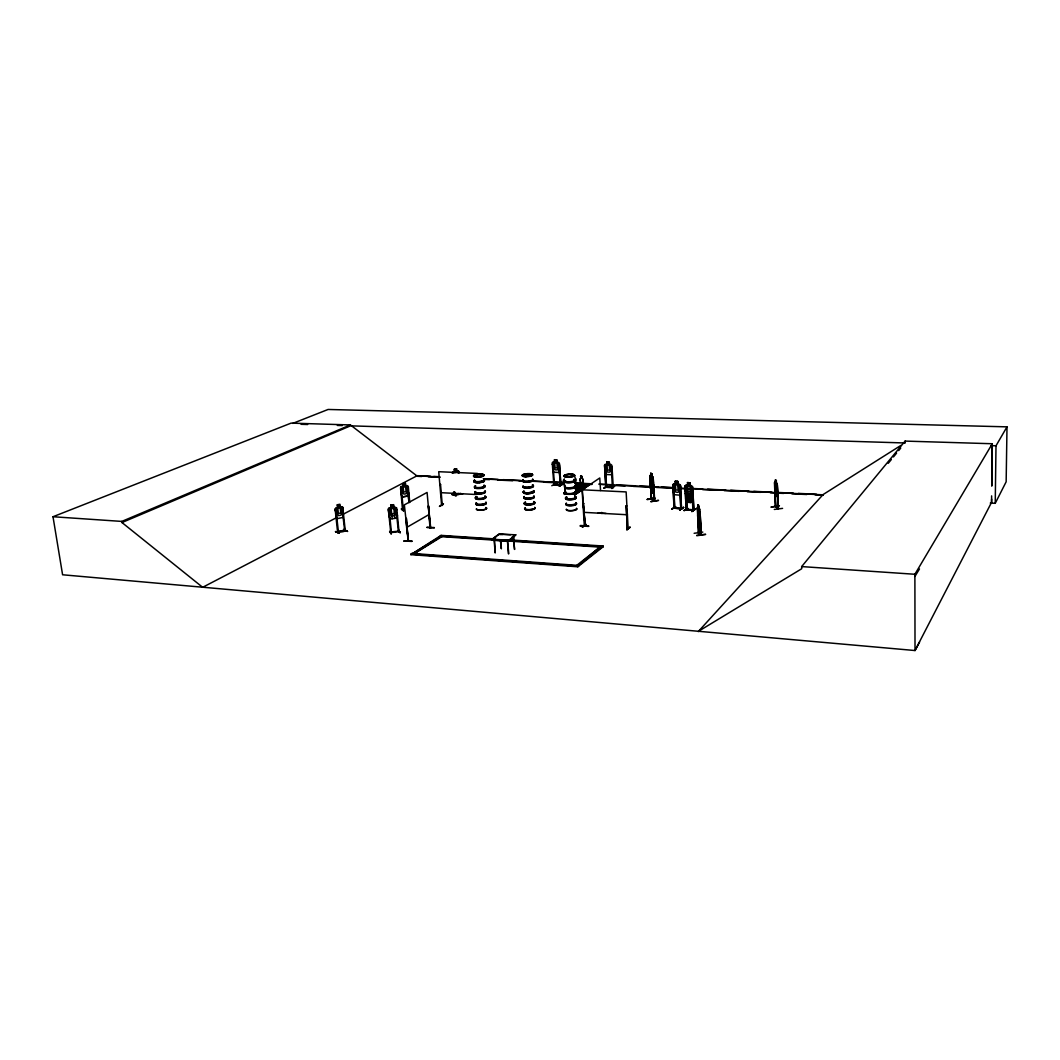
<?xml version="1.0" encoding="UTF-8"?>
<svg xmlns="http://www.w3.org/2000/svg" width="1060" height="1060" viewBox="0 0 1060 1060"><rect width="100%" height="100%" fill="white"/><g stroke="black" fill="none" stroke-linecap="round" stroke-linejoin="round"><path stroke-width="1.5" d="M439.979 476.947L416.871 475.874L350.409 424.941L291.089 423.125L53 516.737L62.593 574.772L915.019 650.535L991.537 502.4L991.63 495.881M698.606 631.217L801.718 568.73L801.665 566.583L905.107 441.092L992.279 443.742L991.749 486.103L992.306 445.359M991.59 502.308L991.63 499.061M990.279 503.089L995.234 503.315L996.003 445.783L1007 426.849L328.096 409.465L292.732 423.404M1007 426.849L1006.152 481.796L995.234 503.315M570.783 474.721L571.512 474.748M575.103 486.765L575.09 488.17M580.588 478.537L580.628 478.51A1.776 1.577 55.8 0 0 580.469 481.187L580.429 481.214A1.776 1.577 55.8 0 1 580.588 478.537L581.277 475.834M580.509 476.656L580.867 475.927M566.967 476.974L567.975 476.748L567.02 476.881M567.02 476.867L567.948 476.735M581.383 487.282L582.099 487.136M581.556 487.149L581.357 488.435M697.626 515.544L698.023 518.618L699.984 520.447L700.223 517.81M588.538 526.317L580.31 526.038L588.538 525.906M580.443 525.495L588.525 525.959M702.806 532.093L694.128 533.286M411.797 541.024L403.94 541.077L411.823 540.971M650.35 478.775L650.111 481.134L650.323 478.669L652.947 480.114L653.331 482.856L652.96 480.034M653.278 487.348L653.649 485.003M653.609 484.963L653.304 487.441L650.694 485.983L650.283 483.241L650.76 486.036M777.696 492.238C775.655 506.455 780.094 481.876 775.496 482.512M771.203 507.157L779.418 505.686L771.19 507.024M654.921 498.359L647.196 499.618M651.052 488.448L651.622 485.904L650.774 482.366L651.82 485.453L652.682 483.506L652.085 486.169L652.947 489.548L651.9 486.646L651.052 488.448L651.741 492.33M529.165 474.324L529.457 473.966M529.536 474.191L529.178 474.058M525.972 476.417L525.72 476.006M524.978 476.47L526.237 476.417M408.339 496.014L408.948 493.298L408.339 496.014L402.243 496.968L401.21 494.556M397.46 515.279L396.784 518.128L390.199 518.989L389.046 516.392M451.692 494.477L456.078 495.722M452.01 494.358L456.131 495.815M559.243 472.468L559.879 470.004L559.203 472.482L553.664 472.243L552.764 469.726M339.253 532.862L335.384 531.603L339.24 533.26M611.514 474.681L612.216 472.23M612.309 472.243L611.58 474.761L605.856 474.509L604.982 471.938L605.896 474.496M685.25 491.164L686.032 488.527L691.968 489.071L692.816 491.88L691.968 489.071L686.032 488.527M693.001 494.053L692.22 496.703L686.297 496.133L685.449 493.337L686.297 496.133M481.16 474.787L480.339 474.721M439.701 506.388L443.477 503.871L439.41 506.388M697.228 507.925L697.533 507.077L699.56 508.906M401.382 509.144L403.648 511.052M403.555 510.655L401.409 508.787M477.371 476.788L476.669 477.106M477.689 476.841L476.231 476.974L477.57 476.576M477.185 476.748L476.245 476.921M389.576 531.669L391.233 533.882L390 531.166M555.308 483.665L551.796 485.732M582.404 527.191L586.14 524.289L582.43 527.151M604.293 488.156L607.3 485.758L604.279 487.865M671.974 508.826L675.498 506.918M684.084 510.35L687.688 508.455M777.338 494.742L775.046 493.125L774.741 482.075L774.489 482.896M651.608 489.693L650.35 488.183L650.217 475.41L651.343 499.313L651.237 481.717L652.96 484.672L652.867 492.926L651.781 492.251L652.867 492.926M653.397 490.621C654.126 488.713 653.543 491.973 652.602 490.197M919.55 642.095L915.019 650.535L914.886 574.268L992.279 443.742M687.9 491.403L686.734 493.457L686.96 498.531L688.258 499.551L688.298 502.347L690.775 502.612L690.616 499.777L691.835 498.995L691.61 493.92L690.259 491.628L690.033 486.553L687.675 486.341L687.9 491.416L690.259 491.641M452.368 473.184L452.964 472.111L458.198 470.945L459.059 471.66L458.132 471.024M452.408 473.184L453.044 472.19M601.563 512.656L601.934 513.464L601.987 512.629M914.886 576.481L919.484 568.968M344.354 530.265L337.716 531.643L337.623 532.465L335.132 508.999L337.636 507.488L337.292 504.772L339.902 504.242L340.127 507.038L341.505 507.66L342.062 512.669L341.015 515.107L338.63 515.624L337.106 513.769L336.55 508.734L337.729 507.554L337.332 504.798M340.088 507.024L342.87 507.316L343.082 517.386L337.027 518.711L335.172 509.012L337.597 507.475M584.351 526.105L582.086 489.932L599.774 477.967L600.543 490.528M698.977 508.402L698.885 505.461L697.904 504.719L697.904 513.649L699.255 517.042L699.362 509.754L697.944 504.838M409.743 502.44L408.299 486.368L407.265 485.586L401.236 486.54L400.534 487.613L402.548 510.072L402.455 509.317L403.423 509.462M401.263 486.553L401.303 494.53M560.899 485.029L553.81 484.791L552.286 463.021L553.015 462.133L558.514 462.359L559.415 463.273L560.846 485.149L559.548 464.731M552.366 463.048L553.055 462.213M604.571 465.115L605.883 487.269L604.544 465.141L605.3 464.24L610.984 464.466L611.898 465.406L613.303 487.534L605.843 487.282L613.21 487.52M888.253 463.3L891.38 459.483M893.461 456.94L896.588 453.137M898.681 450.593L900.762 448.049M681.686 508.8L674.133 508.098L672.928 484.632L675.392 483.877L675.352 481.267M672.928 484.632L673.723 483.824M693.744 510.363L686.112 509.741L685.078 486.076C686.575 483.93 691.253 484.791 692.683 486.725L693.849 510.39L692.816 488.315L691.981 488.329L692.869 510.417M685.078 486.076L685.873 485.149M693.094 499.101L692.339 499.975L686.535 499.419M693.187 499.154L690.696 499.869M602.265 513.212L601.908 512.642M627.441 528.49L628.143 528.662L626.142 491.919L582.324 489.8L585.067 525.892M564.662 494.41L564.106 492.714L565.258 492.132L564.106 492.714M578.773 484.738L581.357 484.486L575.302 488.567L576.216 488.249M575.991 488.819L575.818 488.806M579.502 488.421L578.694 489.256L583.212 488.845L579.502 488.421L583.53 489.163L574.957 494.583M574.533 492.277L581.145 487.348L580.403 487.719M585.716 485.096L588.512 485.188L574.467 494.887M582.788 489.15L578.667 488.991M588.035 485.162L585.862 484.87L575.01 492.291M698.222 631.627L823.103 494.556L900.947 445.385M337.65 532.358C348.992 531.378 342.446 530.358 345.322 529.907M335.265 510.642L335.98 510.483L338.485 532.266L338.074 531.431L337.504 532.398M338.378 531.497L338.485 532.266M453.574 472.932L454.608 471.846L454.303 469.249L456.542 468.745L456.754 471.276M585.425 486.089L584.272 486.301L585.067 485.983M577.143 490.979L578.84 490.542L577.064 490.714M578.84 490.608L577.077 490.873M578.455 485.838L577.832 485.97M577.846 486.103L578.376 485.838M578.27 485.811L577.435 485.745M430.002 528.026L428.346 505.845L430.704 527.827L429.962 527.999L430.731 527.774M429.923 527.231L430.188 527.244M408.498 540.149L407.795 540.361L408.564 540.322M408.272 541.143L406.364 518.446L408.206 541.183L405.715 518.645L406.364 518.446M629.839 526.913L627.122 529.854M626.738 529.801L630.25 527.323M627.228 527.999L628.236 527.721L628.288 528.556L627.348 528.596L626.168 505.792L627.414 528.622M627.374 527.787L628.183 527.708L628.063 528.649M495.1 538.93L441.092 535.38L410.869 554.658L577.832 566.782L603.153 546.748L603.1 546.019L509.82 539.898M580.642 563.099L600.768 546.43L576.799 565.325M410.803 553.929L577.793 566.027L603.1 546.019M480.577 474.734L480.922 474.496M626.818 505.911L626.062 505.872M588.565 526.37L580.297 526.025M606.055 513.411L598.171 512.894M585.465 525.985L584.656 525.044L584.722 526.131M515.796 534.836L499.114 533.988L491.694 539.58L508.522 540.467L515.796 534.836L511.9 537.248M495.656 537.42L493.006 539.328L493.085 540.308L508.071 541.103L514.564 536.294L514.497 535.327M502.824 534.412L499.631 534.558M491.694 539.58L499.127 534.227L510.363 534.81M583.265 503.447L585.372 525.985M583.252 503.672L585.16 526.105M613.25 486.778L612.375 487.574L611.342 466.864L612.017 466.89L611.342 466.864M614.721 486.103L611.872 488.567M612.349 487.03L606.585 486.765M554.539 459.775L554.672 462.306L553.545 463.087L553.876 467.765L555.188 469.818L557.401 469.911L558.448 467.964L558.116 463.273L556.884 462.399L556.699 459.881M606.943 486.116L603.935 488.249L607.327 486.182M605.3 466.692L606.545 487.308L605.406 466.625L604.624 466.665L605.406 466.625M574.785 494.901L583.265 489.005L582.867 487.825M582.099 488.475L581.569 487.414M580.469 481.187L581.185 487.839L583.411 487.441L583.477 488.342L581.012 488.223L580.959 487.335M582.298 488.912L587.823 484.963M574.652 494.304L581.317 489.641M588.287 484.804L583.133 488.925M579.396 491.217L575.699 491.045L579.396 491.217C583.835 489.998 569.856 490.926 580.231 490.634M580.986 490.117L577.276 489.958L580.986 490.117C585.398 488.912 571.459 489.839 581.808 489.548M588.472 485.202L582.51 488.951M583.358 486.421C589.241 486.156 582.245 487.494 583.901 486.036L586.352 486.142M584.391 485.705C590.261 485.44 583.292 486.778 584.934 485.321L587.757 485.361L585.319 485.255M575.328 492.317L586.538 485.109L582.43 487.918M574.547 493.138L580.244 488.726M582.125 487.905L586.061 485.083M574.878 493.231L575.726 492.648L575.818 494M575.699 491.045L576.534 490.475M577.276 489.958L578.111 489.375M575.355 488.567L581.357 484.486M581.582 484.857L575.394 489.097L581.37 484.658L578.945 484.552L574.838 487.441M574.851 487.348L578.932 484.38M575.169 487.574L579.621 484.778L575.474 487.587M574.268 487.467L576.441 487.11L576.508 487.998M565.325 493.218L564.238 494.212M582.231 478.603L582.271 478.577A1.776 1.577 55.8 0 1 582.788 481.293L582.748 481.319A1.776 1.577 55.8 0 0 582.231 478.603L582.112 476.496M574.692 483.519L574.758 483.479A2.703 2.398 56.1 0 0 573.91 479.398A5.26 1.325 -3.8 0 1 570.929 481.624A5.26 1.325 -3.8 0 1 564.45 480.551M514.484 549.424L513.61 536.333M508.363 553.77L507.462 540.573L508.8 553.691M402.667 510.032L403.409 509.237L402.455 509.317M564.198 482.989L565.325 493.059L564.198 482.989A2.69 2.385 56.4 0 1 564.423 478.921M606.956 464.307L606.81 461.749L609.248 461.855L610.851 470.163L609.752 472.15L607.473 472.058L606.135 469.964L605.843 465.221L607.009 464.412L606.89 461.842M500.439 540.547L501.234 548.55M494.106 539.924L495.179 552.975L494.543 539.845M501.38 548.669L500.876 540.481M559.481 486.063L562.595 484.009M559.389 486.116L562.926 484.049L559.428 486.01M560.329 485.016L558.898 464.704L560.409 485.003M559.415 485.732L562.555 483.691M554.473 484.089L554.34 484.844L553.148 464.479L552.392 464.518L553.148 464.479M554.009 484.712C552.233 483.307 558.766 486.686 560.939 485.056M410.869 554.658L441.159 536.082L477.146 538.453M554.618 462.2L554.42 459.709L556.818 459.775L556.911 462.372M408.352 540.892L404.35 504.878L427.087 492.436L430.307 528.039L428.611 505.858M434.375 527.893L427.021 527.35M681.514 508.098L680.666 508.031L681.037 508.734M442.537 505.368L441.742 504.547L441.609 505.395M674.862 507.356L674.133 507.276M675.525 506.905L671.629 509.211L675.803 506.932M674.769 508.243L673.789 486.262L672.954 486.275L673.789 486.262M406.576 527.496L429.154 514.471M692.842 509.82L693.823 509.595L693.518 510.496M691.822 511.583L695.784 508.906M691.849 511.145L695.744 508.866L691.928 511.529M686.058 509.727L693.783 510.403M686.999 509.688L685.979 487.679L687.052 509.714M686.337 508.84L686.244 509.621M684.15 510.801L688.033 508.429L684.137 510.35M680.772 492.582L680.03 495.192L674.133 494.662L673.272 491.88M688.258 502.374L688.178 499.631L685.621 498.438M391.113 533.842L389.974 531.524M679.778 486.871L680.599 486.845L679.778 486.871L680.825 508.853L679.91 486.792M680.467 485.268L681.487 508.906L680.467 485.268L677.87 484.128L677.777 481.386L675.22 481.2L675.432 484.009L674.226 484.804L674.465 489.852L675.816 492.118L678.161 492.33L679.327 490.276L677.777 481.386M679.5 484.261L673.683 483.731M440.549 484.486L439.767 484.526L440.549 484.486L442.298 505.448M691.981 488.329L693.041 510.31M584.55 525.084L585.319 525.164M685.277 487.626L685.979 487.679M689.994 485.639L689.994 482.803L687.463 482.578L687.635 485.427L686.416 486.222L686.642 491.297L688.006 493.589L690.351 493.814L691.517 491.76L691.292 486.673L690.113 485.533M399.103 530.848C396.599 531.206 400.296 530.239 399.01 531.683L396.718 507.978L393.75 507.422L395.248 508.23L395.751 513.305L394.572 515.663L391.962 516.008L390.332 514.02L389.815 508.946L391.14 507.859L389.1 508.005L388.318 509.118L389.152 516.379M689.954 482.83L687.463 482.578M336.418 517.717L202.659 587.306L121.966 522.54L121.794 521.414L350.409 424.941M342.274 514.683L417.269 475.662L430.466 476.284M577.143 490.807L578.786 490.7M460.159 493.629L462.862 493.788M700.7 534.969L700.037 511.596L701.349 535.128M700.965 534.041L700.687 534.107M477.503 476.828L476.775 476.947M477.172 476.735L477.835 476.828L477.119 476.51M121.966 522.54L350.502 425.842L904.935 442.974M573.897 475.622L574.507 475.556A5.273 1.312 -3.8 0 1 566.067 476.841A5.273 1.312 -3.8 0 1 567.352 474.509A5.273 1.312 -3.8 0 1 574.533 475.463M654.073 500.77L653.278 479.279L654.749 500.916L651.396 498.757M654.047 500.214L654.696 500.095M653.278 477.888L652.748 476.761L654.457 500.969L651.039 499.101M775.774 506.07L775.469 506.892M698.924 532.133L698.249 531.948L698.474 532.995L697.294 507.859M698.288 532.822L700.991 535.194L699.481 508.84L699.825 510.125M698.924 532.995L698.235 517.492M777.775 507.846L777.801 508.031M454.077 494.304L454.912 494.98M577.448 485.93L577.991 485.798M345.255 530.742L345.229 529.92M525.641 476.602L526.343 476.377M390.557 531.895L391.551 532.093M390.796 532.676L399.05 531.59M454.873 494.424L458.821 493.496M454.329 495.113C471.223 490.011 449.745 499.525 453.826 491.933M458.331 473.29L458.94 473.144M347.548 531.444L343.533 529.351L347.534 531.404M338.431 531.696L344.474 530.331M456.542 468.745L454.303 469.249L454.528 471.779M454.687 472.68L456.767 472.217M335.927 507.952L341.837 506.667L340.207 506.932M344.725 530.861L342.102 509.065L342.923 508.959M396.082 509.688L396.891 509.661L396.082 509.688L398.427 531.775L398.282 530.861M442.219 504.692L441.662 504.666M650.972 501.685L658.578 500.399L650.827 501.565M651.304 498.306L651.383 498.319M647.342 499.3L654.934 498.001L647.368 499.273M650.35 488.183L653.477 490.608M402.296 496.875L408.259 495.934M652.112 476.377L651.966 473.714L652.642 489.309L651.595 488.753L650.681 481.439L650.84 473.144L651.025 475.9M674.73 507.449L674.571 508.257L673.657 486.328M681.434 508.893L673.961 508.19L673.1 486.195M405.37 483.281L402.747 483.665L403.131 486.354L401.912 487.414L402.389 492.251L403.886 494.106L406.298 493.721L407.384 491.456L406.921 486.633L405.543 485.97L405.37 483.281L405.596 485.851M402.853 483.744L405.291 483.386M401.25 489.005L400.548 489.11L401.329 489.058L403.343 510.046M407.557 487.998L408.339 487.944L407.557 487.998L408.961 502.48M601.921 513.438L601.762 512.444M399.01 530.424L399.779 532.279M398.176 531.206L390.663 531.974L390.849 532.783M400.229 532.624L398.494 530.04L399.845 532.65M391.736 513.835L394.36 513.49M390.849 505.103L393.485 504.785L394.85 518.38M395.618 507.263L389.152 508.098L388.304 509.091L390.782 532.783M391.219 508.76L393.843 508.416M389.245 510.575L388.477 510.682L389.285 510.655L391.432 532.703L391.392 531.775M569.22 494.172L568.266 494.159M478.696 493.867L477.941 493.788M527.323 493.496L526.396 493.483M526.025 476.457L525.071 476.417M567.842 476.947L567.458 477.106M403.25 509.184L403.396 510.019M700.673 534.319L698.898 532.385M696.764 535.3L705.523 534.213M697.665 509.542L698.62 533.034M778.186 508.601L777.232 486.315L778.477 508.8L775.483 506.335L778.159 507.78M697.93 518.631L699.984 520.447M774.33 509.449L782.585 508.376M775.046 493.125L777.43 494.742M776.317 480.432L776.582 491.522L775.125 488.342M774.462 482.843L775.509 506.918L774.847 484.672M776.384 483.201L777.112 483.625M567.975 476.788L567.352 476.735M698.633 532.716L701.296 535.128L700.037 511.596M301.08 424.305L307.665 424.517M337.332 425.431L342.274 425.577M991.126 445.637L996.003 445.783M477.49 473.436L438.734 471.7L441.609 505.408M583.411 487.441L581.198 488.05M433.765 476.43L438.721 476.656M483.267 478.736L498.107 479.425M503.063 479.663L521.202 480.498M532.756 481.041L544.297 481.584M547.596 481.73L564.092 482.499M575.646 483.042L590.5 483.731M598.741 484.115L611.938 484.725M616.893 484.963L635.033 485.798M639.988 486.036L649.886 486.5M653.185 486.646L658.127 486.884M661.427 487.03L672.981 487.574M692.776 488.488L702.674 488.951M707.629 489.177L725.769 490.025M730.724 490.263L748.863 491.098M753.819 491.337L771.958 492.184M775.258 492.33L793.41 493.178M798.352 493.403L816.505 494.251M484.539 479.027L522.5 480.803M532.411 481.253L563.761 482.724M575.315 483.254L591.825 484.022M600.079 484.42L649.581 486.725M652.88 486.871L674.346 487.878M679.288 488.103L685.899 488.421M692.498 488.726L822.878 494.808M416.752 476.258L421.708 476.496M428.319 476.801L439.9 477.344M484.513 479.438L489.481 479.663M497.736 480.048L512.616 480.75M519.228 481.054L522.54 481.214M544.019 482.22L557.242 482.83M575.421 483.678L580.376 483.917M588.644 484.301L591.957 484.46M611.792 485.387L625.002 485.997M633.27 486.394L648.15 487.083M656.418 487.467L671.285 488.17M679.553 488.554L684.508 488.779M702.687 489.641L715.911 490.25M724.179 490.634L739.058 491.337M747.313 491.721L760.537 492.343M770.461 492.807L783.685 493.417M791.939 493.814L806.819 494.503M815.087 494.887L823.342 495.272M553.81 484.075L554.499 484.009M605.87 486.54L606.664 486.46M554.486 484.301L560.925 484.301M575.726 492.648L575.461 493.695M440.655 492.661L476.059 494.503M583.212 503.513L583.941 503.553M493.006 539.328L502.003 539.805M491.668 539.341L508.522 540.467M583.782 512.338L627.427 514.762M492.701 539.328L440.284 535.87L440.35 536.572L602.477 547.278L602.438 546.549L504.162 540.083M480.418 538.666L493.509 539.527M501.698 540.07L509.873 540.6M513.146 540.812L557.335 543.727M560.607 543.939L590.062 545.887M593.335 546.099L603.153 546.748M403.953 540.997L411.863 541.435M801.665 566.583L914.886 574.268M53 516.737L121.794 521.414M443.12 556.394L411.744 554.128L411.664 553.399L578.508 565.444L578.561 566.199L520.751 562.025M446.419 556.633L457.986 557.467M461.285 557.719L472.853 558.554M476.152 558.792L487.719 559.627M491.018 559.865L502.586 560.7M505.885 560.939L517.452 561.774M777.987 508.005L778.159 508.853L777.02 483.718M514.63 549.332L513.173 536.4M675.313 481.293L677.698 481.465M674.743 507.674L680.812 508.164M686.164 508.933L687.012 508.906M686.88 509.224L692.975 509.754M581.238 475.86L582.072 476.523M686.151 509.727L685.118 486.05M775.788 506.017L775.377 506.07M775.615 506.667L778.12 508.826M398.613 530.411L400.243 532.676M454.925 494.954L454.435 491.787M576.097 488.607L575.885 487.494M574.467 475.595L575.249 478.285A1.776 1.577 56.1 0 1 575.765 481.001L575.858 487.574M700.872 534.346L698.593 532.425M343.572 529.801L347.057 531.087M457.88 471.965L456.688 471.369L456.423 468.838M335.702 531.524L339.319 533.312M650.76 473.158L651.94 473.793M651.012 473.807L651.728 475.039L651.065 474.694M650.138 475.423L652.827 476.828M650.27 478.789L652.854 480.127M650.787 485.97L653.357 487.322M651.608 498.452L651.039 499.154M651.661 498.717L654.656 500.108M776.37 480.498L775.324 479.769L774.979 483.227L775.788 506.879M698.103 505.448L698.672 506.852L698.156 506.402M696.764 535.724L705.536 534.532M581.145 488.845L580.456 488.607M575.05 486.606L575.09 486.646A5.247 1.351 -3.8 0 1 570.042 488.766A5.247 1.351 -3.8 0 1 565.298 487.176M534.743 507.515A5.194 1.391 -4.3 0 1 529.682 509.741A5.194 1.391 -4.3 0 1 525.19 508.071L525.15 508.243A5.194 1.391 -4.3 0 0 529.695 509.953A5.194 1.391 -4.3 0 0 534.757 507.727M393.83 507.382L393.551 504.666L390.742 505.037L392.226 518.724M426.849 527.429L434.308 527.535M673.352 491.88L674.226 494.556M342.751 507.356L345.282 530.755M407.623 488.064L409.041 502.546M441.092 535.38L441.159 536.082M454.568 491.827L454.846 494.967M507.992 540.123L508.071 541.103M564.967 492.118L565.059 493.47M564.397 492.728L564.463 493.801M578.389 484.923L580.456 485.109M577.475 485.559L579.409 485.825M575.699 487.481L575.739 488.196M577.793 566.027L577.832 566.782M584.934 485.321L587.386 485.44M582.669 487.825L582.722 488.527M580.588 487.733L580.642 488.435M650.283 477.914L651.423 499.313M690.577 499.803L690.696 502.519M697.904 504.719L698.037 507.594M582.788 481.293L582.828 487.905M905.107 441.092L905.121 442.749M575.01 486.249A5.326 1.365 -3.8 0 1 570.015 488.435A5.326 1.365 -3.8 0 1 565.205 486.818M575.315 491.654A5.26 1.365 -3.8 0 1 570.373 493.827A5.26 1.365 -3.8 0 1 565.629 492.224M575.302 491.403A5.26 1.365 -3.8 0 1 570.359 493.576A5.26 1.365 -3.8 0 1 565.616 491.973M573.937 480.008A5.326 1.338 -3.8 0 1 573.566 481.757A5.326 1.338 -3.8 0 1 566.755 482.38A5.326 1.338 -3.8 0 1 564.808 480.842M574.904 485.599A5.26 1.338 -3.8 0 1 569.975 487.759A5.26 1.338 -3.8 0 1 565.232 486.169M573.91 480.365A5.26 1.325 -3.8 0 1 573.208 482.194A5.26 1.325 -3.8 0 1 566.106 482.618A5.26 1.325 -3.8 0 1 565.603 480.856M574.997 485.93A5.326 1.365 -3.8 0 1 569.989 488.117A5.326 1.365 -3.8 0 1 565.192 486.513M573.924 479.69A5.326 1.338 -3.8 0 1 573.539 481.452A5.326 1.338 -3.8 0 1 566.742 482.075A5.326 1.338 -3.8 0 1 564.781 480.538M576.083 503.566A5.234 1.405 -3.8 0 1 571.181 505.792A5.234 1.405 -3.8 0 1 566.451 504.123M576.136 503.208A5.313 1.418 -3.8 0 1 571.154 505.461A5.313 1.418 -3.8 0 1 566.358 503.778M576.415 508.323A5.247 1.418 -3.8 0 1 572.175 510.536A5.247 1.418 -3.8 0 1 566.385 509.277M575.328 492.145A5.234 1.365 -3.8 0 1 570.413 494.318A5.234 1.365 -3.8 0 1 565.682 492.714M576.428 508.522A5.247 1.418 -3.8 0 1 572.188 510.734A5.247 1.418 -3.8 0 1 566.398 509.462M575.328 491.84A5.26 1.365 -3.8 0 1 570.386 494.026A5.26 1.365 -3.8 0 1 565.642 492.423M575.063 496.994A5.313 1.405 -3.8 0 1 574.361 498.916A5.313 1.405 -3.8 0 1 567.179 499.339A5.313 1.405 -3.8 0 1 566.663 497.484M576.03 502.572A5.234 1.391 -3.8 0 1 571.115 504.798A5.234 1.391 -3.8 0 1 566.385 503.129M575.024 497.352A5.247 1.378 -3.8 0 1 574.334 499.26A5.247 1.378 -3.8 0 1 567.259 499.671A5.247 1.378 -3.8 0 1 566.742 497.842M576.11 502.904A5.313 1.418 -3.8 0 1 571.128 505.156A5.313 1.418 -3.8 0 1 566.332 503.474M575.037 496.69A5.313 1.405 -3.8 0 1 574.334 498.611A5.313 1.405 -3.8 0 1 567.166 499.035A5.313 1.405 -3.8 0 1 566.649 497.18M574.957 496.358A5.247 1.378 -3.8 0 1 574.268 498.253A5.247 1.378 -3.8 0 1 567.193 498.677A5.247 1.378 -3.8 0 1 566.676 496.835M532.544 485.387A5.273 1.338 -4.3 0 1 529.404 487.679A5.273 1.338 -4.3 0 1 523.07 486.58M533.524 490.952A5.207 1.338 -4.3 0 1 528.437 493.112A5.207 1.338 -4.3 0 1 523.945 491.509M532.517 485.745A5.207 1.325 -4.3 0 1 529.404 488.011A5.207 1.325 -4.3 0 1 523.163 486.924M523.932 491.177A5.194 1.338 -4.3 0 0 528.41 492.767A5.194 1.338 -4.3 0 0 533.471 490.621A5.167 1.325 -4.3 0 1 528.41 492.767A5.167 1.325 -4.3 0 1 523.958 491.177A5.207 1.338 -4.3 0 0 528.423 492.9A5.207 1.338 -4.3 0 0 533.498 490.74M532.743 479.729A5.287 1.312 -4.3 0 1 527.588 481.863A5.287 1.312 -4.3 0 1 523.044 480.299M532.438 484.751A5.207 1.312 -4.3 0 1 529.337 487.017A5.207 1.312 -4.3 0 1 523.097 485.93M532.703 480.074A5.207 1.298 -4.3 0 1 527.615 482.194A5.207 1.298 -4.3 0 1 523.123 480.644M532.531 485.083A5.273 1.338 -4.3 0 1 529.377 487.375A5.273 1.338 -4.3 0 1 523.044 486.275M532.73 479.425A5.287 1.312 -4.3 0 1 527.562 481.558A5.287 1.312 -4.3 0 1 523.017 479.994M532.637 479.08A5.207 1.298 -4.3 0 1 527.535 481.187A5.207 1.298 -4.3 0 1 523.057 479.65M533.75 502.533A5.181 1.378 -4.3 0 1 532.875 504.441A5.181 1.378 -4.3 0 1 525.879 504.851A5.181 1.378 -4.3 0 1 525.575 503.01M533.789 502.175A5.26 1.391 -4.3 0 1 532.902 504.109A5.26 1.391 -4.3 0 1 525.813 504.52A5.26 1.391 -4.3 0 1 525.495 502.665M534.704 507.382A5.154 1.378 -4.3 0 1 529.669 509.595A5.154 1.378 -4.3 0 1 525.217 507.939M533.842 491.495A5.207 1.338 -4.3 0 1 527.774 493.364A5.207 1.338 -4.3 0 1 523.958 491.747M533.988 496.57A5.26 1.378 -4.3 0 1 528.847 498.783A5.26 1.378 -4.3 0 1 524.316 497.14M533.683 501.539A5.194 1.365 -4.3 0 1 532.796 503.447A5.194 1.365 -4.3 0 1 525.813 503.858A5.194 1.365 -4.3 0 1 525.495 502.029M533.948 496.915A5.194 1.351 -4.3 0 1 529.563 499.048A5.194 1.351 -4.3 0 1 523.998 497.856M533.763 501.87A5.26 1.391 -4.3 0 1 532.875 503.805A5.26 1.391 -4.3 0 1 525.786 504.216A5.26 1.391 -4.3 0 1 525.468 502.36M533.975 496.266A5.26 1.378 -4.3 0 1 528.834 498.478A5.26 1.378 -4.3 0 1 524.289 496.835M533.882 495.934A5.194 1.351 -4.3 0 1 528.808 498.107A5.194 1.351 -4.3 0 1 524.329 496.491M534.73 507.727A5.154 1.378 -4.3 0 1 529.695 509.94A5.154 1.378 -4.3 0 1 525.243 508.283M484.036 486.169A5.167 1.298 -4.8 0 1 483.267 487.892A5.167 1.298 -4.8 0 1 476.642 488.501A5.167 1.298 -4.8 0 1 475.145 486.99M484.062 485.811A5.234 1.312 -4.8 0 1 483.281 487.56A5.234 1.312 -4.8 0 1 476.576 488.183A5.234 1.312 -4.8 0 1 475.052 486.646M485.016 491.323A5.167 1.312 -4.8 0 1 479.756 493.457A5.167 1.312 -4.8 0 1 475.556 491.88A5.167 1.312 -4.8 0 0 479.769 493.483A5.167 1.312 -4.8 0 0 485.029 491.337M475.542 491.562A5.154 1.312 -4.8 0 0 479.743 493.138A5.154 1.312 -4.8 0 0 484.99 491.005A5.167 1.312 -4.8 0 1 479.743 493.271A5.167 1.312 -4.8 0 1 475.529 491.694M484.168 480.207A5.247 1.298 -4.8 0 1 478.815 482.326A5.247 1.298 -4.8 0 1 474.549 480.776M483.943 485.188A5.167 1.298 -4.8 0 1 483.175 486.911A5.167 1.298 -4.8 0 1 476.563 487.52A5.167 1.298 -4.8 0 1 475.052 486.01M484.036 485.507A5.234 1.312 -4.8 0 1 482.909 487.361A5.234 1.312 -4.8 0 1 475.874 487.772A5.234 1.312 -4.8 0 1 475.794 485.997M484.142 479.902A5.247 1.298 -4.8 0 1 478.789 482.022A5.247 1.298 -4.8 0 1 474.522 480.471M484.036 479.57A5.167 1.272 -4.8 0 1 478.775 481.664A5.167 1.272 -4.8 0 1 474.562 480.14A5.167 1.272 -4.8 0 0 478.775 481.664A5.167 1.272 -4.8 0 0 484.049 479.57M485.997 503.089A5.154 1.351 -4.8 0 1 480.75 505.289A5.154 1.351 -4.8 0 1 476.55 503.646M486.036 502.745A5.22 1.365 -4.8 0 1 480.723 504.971A5.22 1.365 -4.8 0 1 476.457 503.315M485.811 507.488A5.154 1.365 -4.8 0 1 482.485 509.86A5.154 1.365 -4.8 0 1 476.496 508.694M485.056 491.88A5.154 1.312 -4.8 0 1 479.809 494.013A5.154 1.312 -4.8 0 1 475.609 492.436M485.825 507.7A5.154 1.365 -4.8 0 1 482.499 510.059A5.154 1.365 -4.8 0 1 476.51 508.893M485.056 491.562A5.167 1.312 -4.8 0 1 479.783 493.708A5.167 1.312 -4.8 0 1 475.569 492.118M484.963 496.636A5.234 1.351 -4.8 0 1 483.85 498.531A5.234 1.351 -4.8 0 1 476.815 498.942A5.234 1.351 -4.8 0 1 476.735 497.127M485.917 502.122A5.154 1.351 -4.8 0 1 480.67 504.308A5.154 1.351 -4.8 0 1 476.47 502.678M484.923 496.994A5.154 1.338 -4.8 0 1 483.824 498.863A5.154 1.338 -4.8 0 1 476.894 499.273A5.154 1.338 -4.8 0 1 476.815 497.471M486.01 502.44A5.22 1.365 -4.8 0 1 480.697 504.666A5.22 1.365 -4.8 0 1 476.43 503.01M484.937 496.332A5.234 1.351 -4.8 0 1 483.824 498.226A5.234 1.351 -4.8 0 1 476.788 498.65A5.234 1.351 -4.8 0 1 476.708 496.822M484.844 496.014A5.154 1.325 -4.8 0 1 483.744 497.882A5.154 1.325 -4.8 0 1 476.815 498.293A5.154 1.325 -4.8 0 1 476.735 496.491M686.88 492.251L688.682 495.63L687.224 498.598L689.265 496.318L691.451 498.995L689.729 495.749L691.266 492.767L690.378 492.675L689.159 495.1L686.88 492.251M565.55 493.801L565.391 491.535L565.55 493.801M441.848 536.665L413.281 554.234L441.781 535.976L441.848 536.665M683.528 507.276L679.698 509.992L683.567 507.316M683.581 507.621L679.765 509.926L683.607 507.66M456.131 469.355L454.793 469.659L454.873 470.494L456.211 470.19L456.131 469.355M340.777 512.947L338.392 513.477L337.835 508.455L340.22 507.939L340.777 512.947M339.452 504.891L337.901 505.223L338.007 506.124L339.544 505.779L339.452 504.891M406.099 491.654L403.688 492.039L403.211 487.216L405.622 486.832L406.099 491.654M404.893 483.877L403.343 484.128L403.436 484.99L404.986 484.738L404.893 483.877M393.061 505.302L391.378 505.527L391.458 506.428L393.154 506.216L393.061 505.302M556.341 460.278L554.923 460.225L554.976 461.06L556.394 461.126L556.341 460.278M608.758 462.359L607.3 462.306L607.34 463.154L608.811 463.22L608.758 462.359M556.937 463.233L554.725 463.141L555.056 467.818L557.255 467.91L556.937 463.233M609.341 465.353L607.062 465.26L607.353 470.017L609.633 470.11L609.341 465.353M578.866 486.195L576.428 486.089L578.866 486.195M677.26 481.902L675.75 481.783L675.79 482.684L677.3 482.817L677.26 481.902M677.83 485.109L675.485 484.91L675.724 489.958L678.069 490.171L677.83 485.109M689.464 483.333L687.953 483.188L687.993 484.102L689.503 484.234L689.464 483.333M690.351 493.801L687.993 493.576L688.218 498.65L690.577 498.876L690.351 493.801M690.259 501.089L688.748 500.943L688.788 501.844L690.298 502.003L690.259 501.089M652.033 477.331L650.986 476.801L651.237 481.73L652.284 482.274L652.033 477.331M652.39 484.38L651.343 483.824L652.39 484.393M652.576 491.403L651.9 491.045L652.615 492.277L652.576 491.403M776.132 480.856L775.536 480.458L776.158 481.77L776.132 480.856M776.384 484.182L775.469 483.559L775.615 488.686L776.529 489.322L776.384 484.182M698.924 509.383L698.103 508.681L698.341 514.034L699.149 514.749L698.924 509.383M566.053 476.642A5.273 1.312 -3.8 0 0 574.52 475.264A5.273 1.312 -3.8 0 0 567.338 474.31A5.273 1.312 -3.8 0 0 566.053 476.642M566.106 477.132A5.247 1.298 -3.8 0 0 574.533 475.768A5.247 1.298 -3.8 0 0 567.378 474.814A5.247 1.298 -3.8 0 0 566.106 477.132M524.064 476.139A5.22 1.285 -4.3 0 0 532.517 474.774A5.22 1.285 -4.3 0 0 525.588 473.833A5.22 1.285 -4.3 0 0 524.064 476.139M524.104 476.629A5.207 1.285 -4.3 0 0 532.544 475.264A5.207 1.285 -4.3 0 0 525.627 474.324A5.207 1.285 -4.3 0 0 524.104 476.629M524.077 476.311A5.22 1.285 -4.3 0 0 532.531 474.946A5.22 1.285 -4.3 0 0 525.601 474.005A5.22 1.285 -4.3 0 0 524.077 476.311M527.8 493.682A5.181 1.338 -4.3 0 0 533.842 491.813A5.167 1.325 -4.3 0 1 527.8 493.668A5.181 1.338 -4.3 0 1 523.998 492.052A5.167 1.325 -4.3 0 0 527.8 493.668M475.317 476.616A5.167 1.259 -4.7 0 0 483.784 475.264A5.167 1.259 -4.7 0 0 477.119 474.337A5.167 1.259 -4.7 0 0 475.317 476.616A5.181 1.259 -4.7 0 0 483.81 475.291A5.181 1.259 -4.7 0 0 477.106 474.35A5.181 1.259 -4.7 0 0 475.304 476.642M475.357 477.132A5.167 1.259 -4.7 0 0 483.824 475.781A5.167 1.259 -4.7 0 0 477.159 474.84A5.167 1.259 -4.7 0 0 475.357 477.132M475.317 476.815A5.181 1.259 -4.7 0 0 483.824 475.463A5.181 1.259 -4.7 0 0 477.119 474.535A5.181 1.259 -4.7 0 0 475.317 476.815M479.531 482.591A5.167 1.272 -4.8 0 0 484.115 480.551A5.167 1.272 -4.8 0 1 479.531 482.605A5.167 1.272 -4.8 0 1 474.191 481.465A5.167 1.272 -4.8 0 0 479.531 482.591"/></g></svg>
